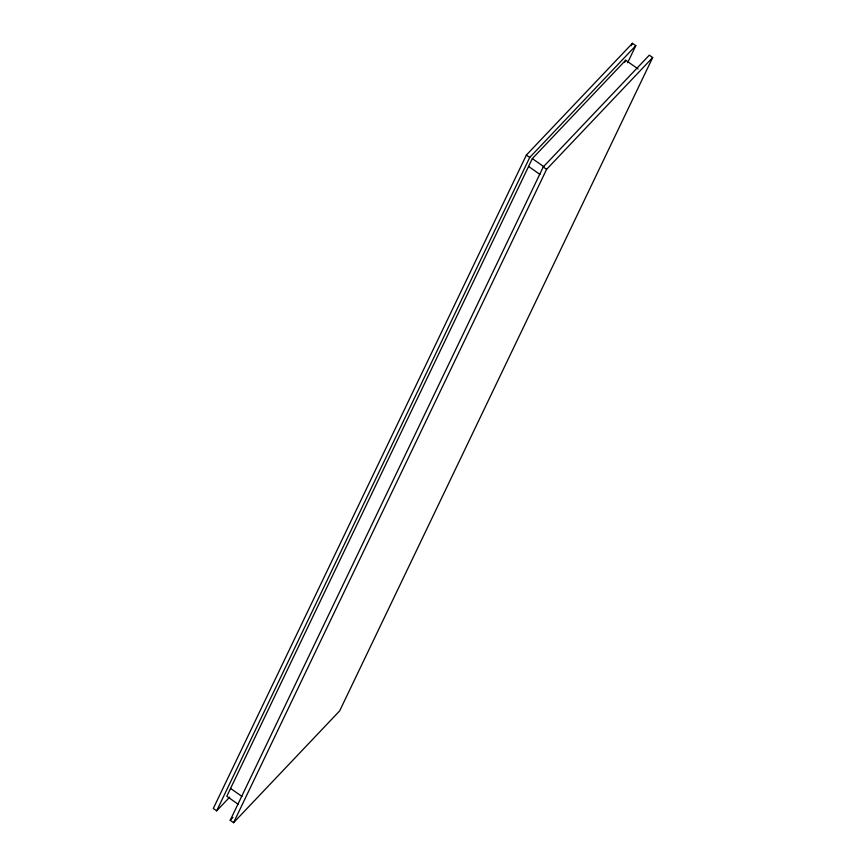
<?xml version="1.0" encoding="UTF-8"?>
<svg xmlns="http://www.w3.org/2000/svg" width="866" height="866" viewBox="0 0 866 866"><rect width="100%" height="100%" fill="white"/><g stroke="black" fill="none" stroke-linecap="round" stroke-linejoin="round"><path stroke-width="1.3" d="M627.633 62.742L635.806 45.671L632.429 43.3L526.355 155.09L213.317 808.454L216.684 810.825L229.717 797.099M216.684 810.825L529.732 157.46L635.806 45.671M638.155 68.988L625.685 60.219L532.341 158.597L226.805 796.276L238.237 804.319M230.194 820.329L543.231 166.965L649.316 55.175L652.683 57.546L339.645 710.91L233.571 822.7L230.194 820.329L232.986 817.385M233.571 822.7L546.608 169.335L652.683 57.546M631.26 45.736L632.429 43.3M624.613 62.46L625.685 60.219M532.341 158.597L543.761 166.629M526.355 155.09L529.732 157.46M543.231 166.965L546.608 169.335M528.585 166.434L540.005 174.477M230.562 788.439L241.993 796.471"/></g></svg>
